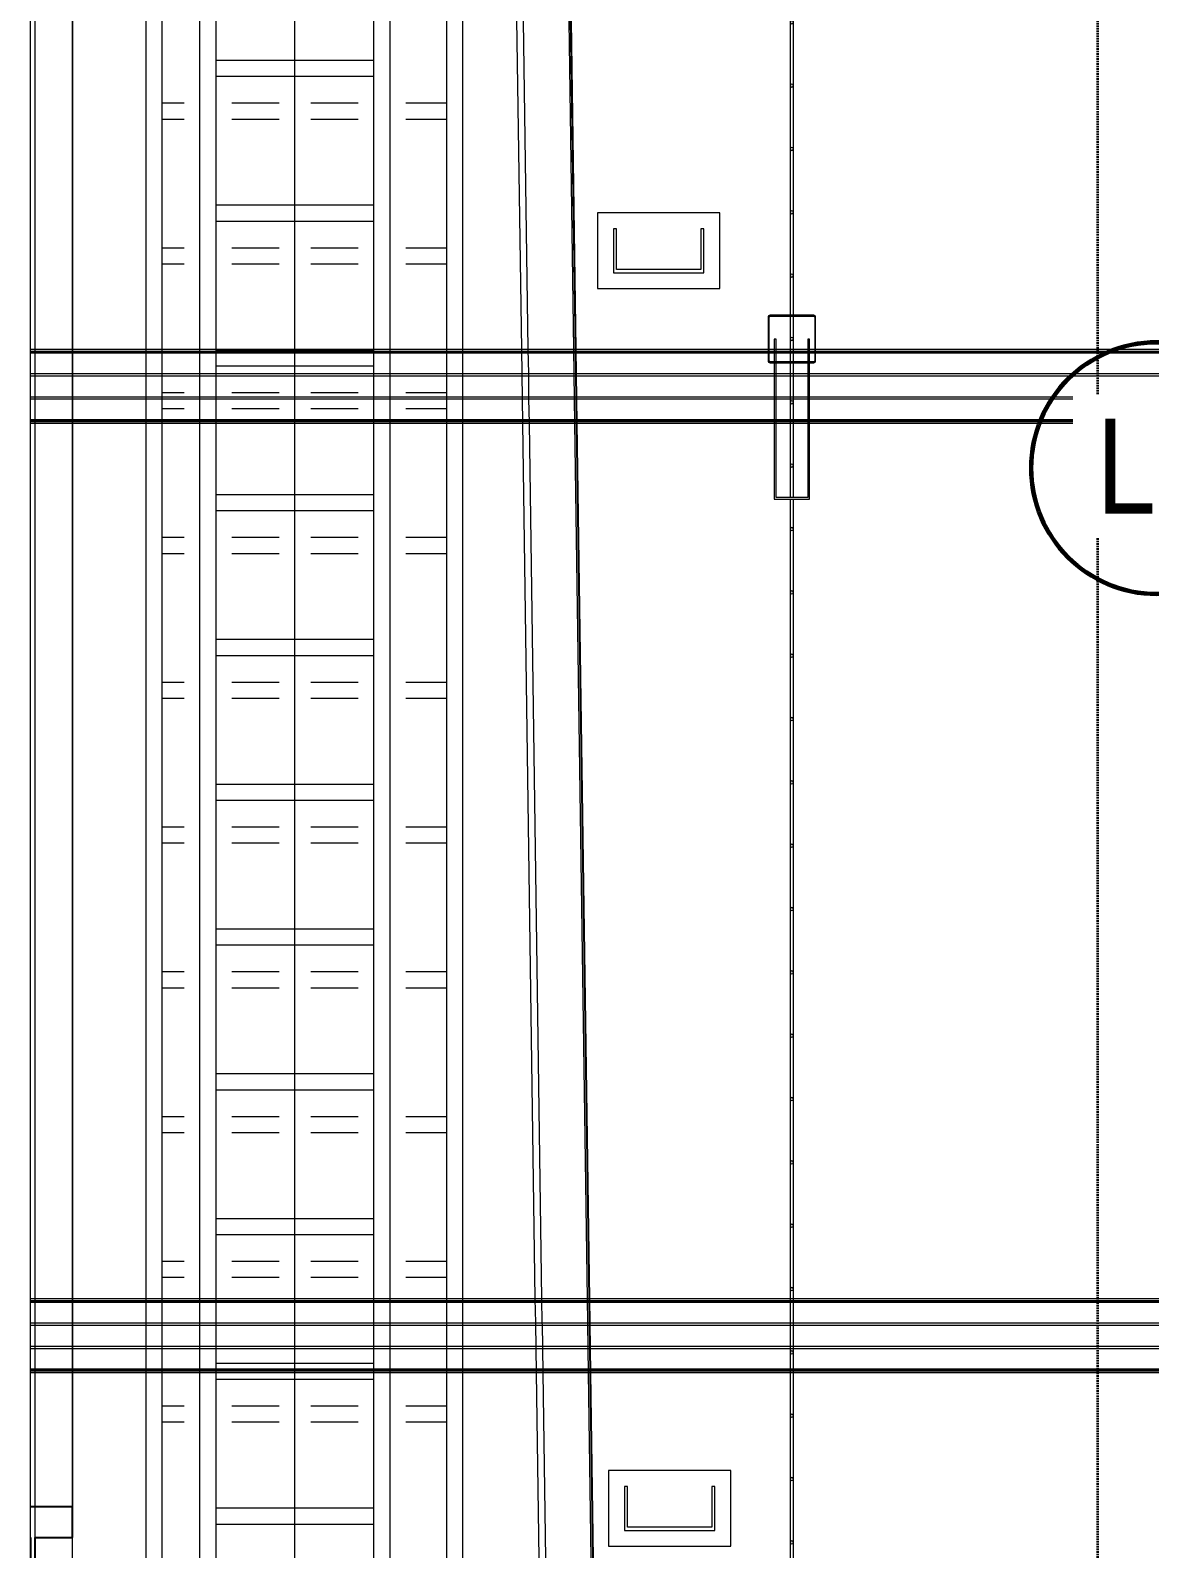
# Model space of a CAD drawing. Header units: centimetres. Extents: x -1906 to 5208, y -261 to 2955.
# Drawn here: x -1747.6 to -1570.9, y 1691.5 to 1931.3 of the extents above; entities that cross this region are included whole.
import ezdxf

# ---------------------------------------------------------------- set-up
doc = ezdxf.new("R2010")
doc.units = ezdxf.units.CM
doc.linetypes.add('_Overhead', pattern=[0.47625, 0.3175, -0.15875])
doc.linetypes.add('Basculante', pattern=[0.396875, 0.238125, -0.15875])
doc.layers.add('A-DETL', color=7, linetype='Continuous', lineweight=18, true_color=0x00a600)
for name, color, linetype, lineweight in [('A-GENM', 7, 'Continuous', 18), ('E-CABL-TRAY', 7, 'Continuous', 18), ('E-CABL-TRAY-CNTR', 7, 'Continuous', 18), ('E-LITE-EQPM', 7, 'Continuous', 18), ('E-LITE-EQPM-IDEN', 7, 'Continuous', 18), ('S-BEAM', 7, 'Continuous', 18)]:
    doc.layers.add(name, color=color, linetype=linetype, lineweight=lineweight)
doc.styles.add('Arial', font='arial.ttf', dxfattribs={"width": 0.8, "height": 15})

# ---------------------------------------------------------------- blocks, each defined once
blk = doc.blocks.new('Costanera Perfil Z - Parametrizado - h_22cm-1724022-N01 - Planta trazado tuberias refrig exist_ - detalle 1')
at = {"layer": 'S-BEAM', "color": 254, "true_color": 0xcccccc}
for p, q in [((-5.84, -2768.97), (-5.84, -4422.27)), ((-5.54, -2768.97), (-5.54, -4422.27)), ((-5.5, -4422.27), (-5.5, -2768.97)), ((-5.26, -2768.97), (-5.26, -4422.27)), ((-2.01, -2768.97), (-2.01, -2775.6)), ((-1.67, -2768.97), (-1.67, -2775.6)), ((1.67, -2768.97), (1.67, -4422.27)), ((2.01, -2768.97), (2.01, -4422.27)), ((5.26, -2768.97), (5.26, -2775.6)), ((5.5, -2768.97), (5.5, -2775.6)), ((5.54, -2768.97), (5.54, -2775.6)), ((5.84, -2768.97), (5.84, -2775.6)), ((-2.01, -2775.6), (-2.01, -3569.37)), ((-1.67, -2775.6), (-1.67, -3569.37)), ((5.26, -2775.6), (5.26, -3569.37)), ((5.5, -2775.6), (5.5, -3569.37)), ((5.54, -2775.6), (5.54, -3569.37)), ((5.84, -2775.6), (5.84, -3569.37))]:
    blk.add_line(p, q, dxfattribs=at)
blk = doc.blocks.new('Costanera Perfil Z - Parametrizado - h_22cm-1724225-N01 - Planta trazado tuberias refrig exist_ - detalle 1')
at = {"layer": 'S-BEAM', "color": 254, "true_color": 0xcccccc}
for p, q in [((-5.84, -2766.13), (-5.84, -4401.91)), ((-5.54, -2766.13), (-5.54, -4401.91)), ((-5.5, -4401.91), (-5.5, -2766.13)), ((-5.26, -2766.13), (-5.26, -4401.91)), ((-2.01, -2766.13), (-2.01, -2772.76)), ((-1.67, -2766.13), (-1.67, -2772.76)), ((1.67, -2766.13), (1.67, -4401.91)), ((2.01, -2766.13), (2.01, -4401.91)), ((5.26, -2766.13), (5.26, -2772.76)), ((5.5, -2766.13), (5.5, -2772.76)), ((5.54, -2766.13), (5.54, -2772.76)), ((5.84, -2766.13), (5.84, -2772.76)), ((-2.01, -2772.76), (-2.01, -3566.53)), ((-1.67, -2772.76), (-1.67, -3566.53)), ((5.26, -2772.76), (5.26, -3566.53)), ((5.5, -2772.76), (5.5, -3566.53)), ((5.54, -2772.76), (5.54, -3566.53)), ((5.84, -2772.76), (5.84, -3566.53))]:
    blk.add_line(p, q, dxfattribs=at)
blk = doc.blocks.new('PQ_RVR_EST-01_ZZ_ZZ_MO_T_A_rvt-1-N01 - Planta trazado tuberias refrig exist_ - detalle 1')
at = {"layer": 'S-BEAM', "color": 254, "true_color": 0xcccccc}
for p, q in [((-1747.55, 1880.91), (-1747.55, 2018.55)), ((-1747.55, 1877.08), (-1747.55, 2018.55)), ((-1746.84, 1877.08), (-1746.84, 2018.55)), ((-1746.84, 1880.91), (-1746.84, 2018.55)), ((-1740.95, 2018.55), (-1740.95, 1877.08)), ((-1740.95, 1877.08), (-1740.95, 2018.55)), ((-1740.95, 1880.91), (-1740.95, 2018.55)), ((-1740.95, 1880.91), (-1740.95, 2018.55)), ((-1747.55, 1877.08), (-1747.55, 1880.91)), ((-1746.84, 1877.08), (-1746.84, 1880.91)), ((-1740.95, 1877.08), (-1740.95, 1880.91)), ((-1740.95, 1877.08), (-1740.95, 1880.91)), ((-1747.55, 1876.74), (-1747.55, 1877.08)), ((-1747.55, 1876.74), (-1747.55, 1877.08)), ((-1747.55, 1873.4), (-1747.55, 1876.74)), ((-1747.55, 1873.4), (-1747.55, 1876.74)), ((-1746.84, 1876.74), (-1746.84, 1877.08)), ((-1746.84, 1876.74), (-1746.84, 1877.08)), ((-1746.84, 1873.4), (-1746.84, 1876.74)), ((-1746.84, 1873.4), (-1746.84, 1876.74)), ((-1740.95, 1877.08), (-1740.95, 1876.74)), ((-1740.95, 1876.74), (-1740.95, 1877.08)), ((-1740.95, 1876.74), (-1740.95, 1877.08)), ((-1740.95, 1876.74), (-1740.95, 1877.08)), ((-1740.95, 1876.74), (-1740.95, 1873.5)), ((-1740.95, 1873.4), (-1740.95, 1876.74)), ((-1740.95, 1873.4), (-1740.95, 1876.74)), ((-1740.95, 1873.4), (-1740.95, 1876.74)), ((-1747.55, 1873.06), (-1747.55, 1873.4)), ((-1747.55, 1869.23), (-1747.55, 1873.4)), ((-1747.55, 1869.23), (-1747.55, 1873.06)), ((-1746.84, 1869.23), (-1746.84, 1873.4)), ((-1746.84, 1873.06), (-1746.84, 1873.4)), ((-1746.84, 1869.23), (-1746.84, 1873.06)), ((-1740.95, 1873.5), (-1740.95, 1869.23)), ((-1740.95, 1869.23), (-1740.95, 1873.4)), ((-1740.95, 1873.06), (-1740.95, 1873.4)), ((-1740.95, 1873.06), (-1740.95, 1873.4)), ((-1740.95, 1869.23), (-1740.95, 1873.06)), ((-1740.95, 1869.23), (-1740.95, 1873.06)), ((-1747.55, 1731), (-1747.55, 1869.23)), ((-1747.55, 1727.17), (-1747.55, 1869.23)), ((-1746.84, 1727.17), (-1746.84, 1869.23)), ((-1746.84, 1731), (-1746.84, 1869.23)), ((-1740.95, 1869.23), (-1740.95, 1727.17)), ((-1740.95, 1727.17), (-1740.95, 1869.23)), ((-1740.95, 1731), (-1740.95, 1869.23)), ((-1740.95, 1731), (-1740.95, 1869.23)), ((-1747.55, 1727.17), (-1747.55, 1731)), ((-1746.84, 1727.17), (-1746.84, 1731)), ((-1740.95, 1727.17), (-1740.95, 1731)), ((-1740.95, 1727.17), (-1740.95, 1731)), ((-1747.55, 1726.82), (-1747.55, 1727.17)), ((-1747.55, 1726.82), (-1747.55, 1727.17)), ((-1747.55, 1723.49), (-1747.55, 1726.82)), ((-1747.55, 1723.52), (-1747.55, 1726.82)), ((-1746.84, 1726.82), (-1746.84, 1727.17)), ((-1746.84, 1726.82), (-1746.84, 1727.17)), ((-1746.84, 1723.52), (-1746.84, 1726.82)), ((-1746.84, 1723.49), (-1746.84, 1726.82)), ((-1740.95, 1727.17), (-1740.95, 1726.82)), ((-1740.95, 1726.82), (-1740.95, 1727.17)), ((-1740.95, 1726.82), (-1740.95, 1727.17)), ((-1740.95, 1726.82), (-1740.95, 1727.17)), ((-1740.95, 1726.82), (-1740.95, 1723.63)), ((-1740.95, 1723.52), (-1740.95, 1726.82)), ((-1740.95, 1723.49), (-1740.95, 1726.82)), ((-1740.95, 1723.49), (-1740.95, 1726.82)), ((-1747.55, 1719.32), (-1747.55, 1723.52)), ((-1747.55, 1723.14), (-1747.55, 1723.49)), ((-1747.55, 1719.32), (-1747.55, 1723.14)), ((-1746.84, 1719.32), (-1746.84, 1723.52)), ((-1746.84, 1723.14), (-1746.84, 1723.49)), ((-1746.84, 1719.32), (-1746.84, 1723.14)), ((-1740.95, 1723.63), (-1740.95, 1719.32)), ((-1740.95, 1719.32), (-1740.95, 1723.52)), ((-1740.95, 1723.14), (-1740.95, 1723.49)), ((-1740.95, 1723.14), (-1740.95, 1723.49)), ((-1740.95, 1719.32), (-1740.95, 1723.14)), ((-1740.95, 1719.32), (-1740.95, 1723.14)), ((-1747.55, 1217.71), (-1747.55, 1719.32)), ((-1747.55, 1693.27), (-1747.55, 1719.32)), ((-1746.84, 1693.27), (-1746.84, 1719.32)), ((-1746.84, 1217.71), (-1746.84, 1719.32)), ((-1740.95, 1719.32), (-1740.95, 1698.13)), ((-1740.95, 1693.27), (-1740.95, 1719.32)), ((-1740.95, 1693.27), (-1740.95, 1719.32)), ((-1740.95, 1693.27), (-1740.95, 1719.32)), ((-1740.95, 1217.71), (-1740.95, 1693.27)), ((-1740.95, 1217.71), (-1740.95, 1693.27))]:
    blk.add_line(p, q, dxfattribs=at)
at = {"layer": 'S-BEAM', "color": 254, "lineweight": 25, "true_color": 0xcccccc}
for p, q in [((-1740.95, 1698.13), (-1747.58, 1698.13)), ((-1740.95, 1693.27), (-1740.95, 1698.13)), ((-1747.58, 1693.27), (-1747.55, 1693.27)), ((-1747.55, 1693.27), (-1747.55, 1217.71)), ((-1746.84, 1217.71), (-1746.84, 1693.27)), ((-1746.84, 1693.27), (-1740.95, 1693.27))]:
    blk.add_line(p, q, dxfattribs=at)
at = {"layer": 'S-BEAM', "color": 254, "linetype": '_Overhead', "lineweight": 18, "true_color": 0xd4d4d4, "rotation": 89.99999999999964}
for name, p in [('Costanera Perfil Z - Parametrizado - h_22cm-1724225-N01 - Planta trazado tuberias refrig exist_ - detalle 1', (-4513.71, 1875.07)), ('Costanera Perfil Z - Parametrizado - h_22cm-1724022-N01 - Planta trazado tuberias refrig exist_ - detalle 1', (-4516.54, 1725.16))]:
    blk.add_blockref(name, p, dxfattribs=at)
blk = doc.blocks.new('Cerca Interior - Cerca Interior-V19-N01 - Planta trazado tuberias refrig exist_ - detalle 1')
at = {"layer": 'A-GENM', "color": 254, "true_color": 0xd4d4d4}
for p, q in [((0, 2.8), (-25.3, 2.8)), ((-25.3, 2.8), (-25.3, -2.8)), ((-25, 2.5), (0, 2.5)), ((-25, -2.5), (-25, 2.5)), ((-3.75, 3.45), (-3.75, -3.45)), ((-3.6, -3.45), (-3.6, 3.45)), ((3.45, 3.75), (-3.45, 3.75)), ((-3.45, 3.6), (3.45, 3.6)), ((0, 2.5), (0, 2.8)), ((3.6, 3.45), (3.6, -3.45)), ((3.75, -3.45), (3.75, 3.45)), ((246.25, 3.45), (246.25, -3.45)), ((246.4, -3.45), (246.4, 3.45)), ((248.38, 3.75), (246.55, 3.75)), ((246.55, 3.6), (248.38, 3.6)), ((253.45, 3.75), (248.38, 3.75)), ((248.38, 3.6), (253.45, 3.6)), ((253.6, 3.45), (253.6, -3.45)), ((253.75, -3.45), (253.75, 3.45)), ((3.45, 0.25), (0, 0.25)), ((86.79, 0.25), (3.75, 0.25)), ((90.61, 0.25), (86.79, 0.25)), ((90.96, 0.25), (90.61, 0.25)), ((94.29, 0.25), (90.96, 0.25)), ((94.64, 0.25), (94.29, 0.25)), ((98.47, 0.25), (94.64, 0.25)), ((224.7, 0.25), (98.47, 0.25)), ((236.7, 0.25), (225, 0.25)), ((240.53, 0.25), (236.7, 0.25)), ((240.88, 0.25), (240.53, 0.25)), ((244.21, 0.25), (240.88, 0.25)), ((244.56, 0.25), (244.21, 0.25)), ((246.25, 0.25), (244.56, 0.25)), ((248.38, 0.25), (246.4, 0.25)), ((250, 0.25), (248.38, 0.25)), ((0, -0.25), (3.45, -0.25)), ((3.75, -0.25), (86.79, -0.25)), ((86.79, -0.25), (90.61, -0.25)), ((90.61, -0.25), (90.96, -0.25)), ((90.96, -0.25), (94.29, -0.25)), ((94.29, -0.25), (94.64, -0.25)), ((94.64, -0.25), (98.47, -0.25)), ((98.47, -0.25), (224.7, -0.25)), ((225, -0.25), (236.7, -0.25)), ((236.7, -0.25), (240.53, -0.25)), ((240.53, -0.25), (240.88, -0.25)), ((240.88, -0.25), (244.21, -0.25)), ((244.21, -0.25), (244.56, -0.25)), ((244.56, -0.25), (246.25, -0.25)), ((246.4, -0.25), (248.38, -0.25)), ((248.38, -0.25), (250, -0.25)), ((-25.3, -2.8), (0, -2.8)), ((0, -2.5), (-25, -2.5)), ((3.45, -3.6), (-3.45, -3.6)), ((-3.45, -3.75), (3.45, -3.75)), ((0, -2.8), (0, -2.5)), ((248.38, -3.6), (246.55, -3.6)), ((246.55, -3.75), (248.38, -3.75)), ((253.45, -3.6), (248.38, -3.6)), ((248.38, -3.75), (253.45, -3.75))]:
    blk.add_line(p, q, dxfattribs=at)
for centre, radius, start, end in [((-3.45, 3.45), 0.3, 90, 180), ((-3.45, 3.45), 0.3, 120, 180), ((-3.45, 3.45), 0.15, 90, 180), ((-3.45, 3.45), 0.15, 90, 180), ((3.45, 3.45), 0.3, 0, 90), ((3.45, 3.45), 0.3, 360, 90), ((3.45, 3.45), 0.15, 360, 90), ((3.45, 3.45), 0.15, 0, 90), ((246.55, 3.45), 0.3, 90, 180), ((246.55, 3.45), 0.3, 90, 180), ((246.55, 3.45), 0.15, 90, 180), ((246.55, 3.45), 0.15, 90, 180), ((253.45, 3.45), 0.3, 0, 90), ((253.45, 3.45), 0.3, 360, 90), ((253.45, 3.45), 0.15, 0, 90), ((253.45, 3.45), 0.15, 0, 90), ((0, 0), 0.25, 360, 180), ((0, 0), 0.25, 180, 360), ((10, 0), 0.25, 0, 180), ((10, 0), 0.25, 180, 360), ((20, 0), 0.25, 0, 180), ((20, 0), 0.25, 180, 360), ((30, 0), 0.25, 0, 180), ((30, 0), 0.25, 180, 360), ((40, 0), 0.25, 0, 180), ((40, 0), 0.25, 180, 360), ((50, 0), 0.25, 0, 180), ((50, 0), 0.25, 180, 360), ((60, 0), 0.25, 0, 180), ((60, 0), 0.25, 180, 360), ((70, 0), 0.25, 0, 180), ((70, 0), 0.25, 180, 360), ((80, 0), 0.25, 0, 180), ((80, 0), 0.25, 180, 360), ((90, 0), 0.25, 0, 180), ((90, 0), 0.25, 180, 360), ((100, 0), 0.25, 0, 180), ((100, 0), 0.25, 180, 360), ((110, 0), 0.25, 0, 180), ((110, 0), 0.25, 180, 360), ((120, 0), 0.25, 0, 180), ((120, 0), 0.25, 180, 360), ((130, 0), 0.25, 0, 180), ((130, 0), 0.25, 180, 360), ((140, 0), 0.25, 0, 180), ((140, 0), 0.25, 180, 360), ((150, 0), 0.25, 0, 180), ((150, 0), 0.25, 180, 360), ((160, 0), 0.25, 0, 180), ((160, 0), 0.25, 180, 360), ((170, 0), 0.25, 0, 180), ((170, 0), 0.25, 180, 360), ((180, 0), 0.25, 0, 180), ((180, 0), 0.25, 180, 360), ((190, 0), 0.25, 0, 180), ((190, 0), 0.25, 180, 360), ((200, 0), 0.25, 0, 180), ((200, 0), 0.25, 180, 360), ((210, 0), 0.25, 0, 180), ((210, 0), 0.25, 180, 360), ((220, 0), 0.25, 0, 180), ((220, 0), 0.25, 180, 360), ((230, 0), 0.25, 0, 180), ((230, 0), 0.25, 180, 360), ((240, 0), 0.25, 0, 180), ((240, 0), 0.25, 180, 360), ((0, 0), 0.25, 240, 252.1626), ((0, 0), 0.25, 255, 270), ((-3.45, -3.45), 0.3, 180, 240), ((-3.45, -3.45), 0.3, 180, 270), ((-3.45, -3.45), 0.15, 180, 270), ((-3.45, -3.45), 0.15, 180, 270), ((3.45, -3.45), 0.3, 270, 0), ((3.45, -3.45), 0.15, 270, 360), ((3.45, -3.45), 0.3, 270, 360), ((3.45, -3.45), 0.15, 270, 0), ((246.55, -3.45), 0.3, 180, 270), ((246.55, -3.45), 0.3, 180, 270), ((246.55, -3.45), 0.15, 180, 270), ((246.55, -3.45), 0.15, 180, 270), ((253.45, -3.45), 0.3, 270, 0), ((253.45, -3.45), 0.15, 270, 360), ((253.45, -3.45), 0.3, 270, 360), ((253.45, -3.45), 0.15, 270, 0)]:
    blk.add_arc(centre, radius, start, end, dxfattribs=at)
blk = doc.blocks.new('Cerca Interior - Cerca Interior-V20-N01 - Planta trazado tuberias refrig exist_ - detalle 1')
at = {"layer": 'A-GENM', "color": 254, "true_color": 0xd4d4d4}
for p, q in [((-13.3, 2.8), (-25.3, 2.8)), ((-25.3, 2.8), (-25.3, -2.8)), ((-25, 2.5), (-13.3, 2.5)), ((-25, -2.5), (-25, 2.5)), ((-9.47, 2.8), (-13.3, 2.8)), ((-13.3, 2.5), (-9.47, 2.5)), ((-9.12, 2.8), (-9.47, 2.8)), ((-9.47, 2.5), (-9.12, 2.5)), ((-5.79, 2.8), (-9.12, 2.8)), ((-9.12, 2.5), (-5.79, 2.5)), ((-5.44, 2.8), (-5.79, 2.8)), ((-5.79, 2.5), (-5.44, 2.5)), ((-1.62, 2.8), (-5.44, 2.8)), ((-5.44, 2.5), (-1.62, 2.5)), ((-3.75, 3.45), (-3.75, -3.45)), ((-3.6, -3.45), (-3.6, 3.45)), ((-1.62, 3.75), (-3.45, 3.75)), ((-3.45, 3.6), (-1.62, 3.6)), ((3.45, 3.75), (-1.62, 3.75)), ((-1.62, 3.6), (3.45, 3.6)), ((0, 2.8), (-1.62, 2.8)), ((-1.62, 2.5), (0, 2.5)), ((0, 2.5), (0, 2.8)), ((3.6, 3.45), (3.6, -3.45)), ((3.75, -3.45), (3.75, 3.45)), ((246.25, 3.45), (246.25, -3.45)), ((246.4, -3.45), (246.4, 3.45)), ((248.81, 3.75), (246.55, 3.75)), ((246.55, 3.6), (248.81, 3.6)), ((249.16, 3.75), (248.81, 3.75)), ((248.81, 3.6), (249.16, 3.6)), ((252.98, 3.75), (249.16, 3.75)), ((249.16, 3.6), (252.98, 3.6)), ((253.45, 3.75), (252.98, 3.75)), ((252.98, 3.6), (253.45, 3.6)), ((253.6, 3.45), (253.6, -3.45)), ((253.75, -3.45), (253.75, 3.45)), ((3.6, 0.25), (0, 0.25)), ((136.02, 0.25), (3.75, 0.25)), ((139.84, 0.25), (136.02, 0.25)), ((140.19, 0.25), (139.84, 0.25)), ((143.52, 0.25), (140.19, 0.25)), ((143.87, 0.25), (143.52, 0.25)), ((147.7, 0.25), (143.87, 0.25)), ((224.85, 0.25), (147.7, 0.25)), ((241.3, 0.25), (225.15, 0.25)), ((245.13, 0.25), (241.3, 0.25)), ((245.48, 0.25), (245.13, 0.25)), ((246.25, 0.25), (245.48, 0.25)), ((248.81, 0.25), (246.55, 0.25)), ((249.16, 0.25), (248.81, 0.25)), ((250, 0.25), (249.16, 0.25)), ((250, 0.22), (250, 0.25)), ((0, -0.25), (3.6, -0.25)), ((3.75, -0.25), (136.02, -0.25)), ((136.02, -0.25), (139.84, -0.25)), ((139.84, -0.25), (140.19, -0.25)), ((140.19, -0.25), (143.52, -0.25)), ((143.52, -0.25), (143.87, -0.25)), ((143.87, -0.25), (147.7, -0.25)), ((147.7, -0.25), (224.85, -0.25)), ((225.15, -0.25), (241.3, -0.25)), ((241.3, -0.25), (245.13, -0.25)), ((245.13, -0.25), (245.48, -0.25)), ((245.48, -0.25), (246.25, -0.25)), ((246.55, -0.25), (248.81, -0.25)), ((248.81, -0.25), (249.16, -0.25)), ((249.18, -0.25), (250, -0.25)), ((250, -0.25), (250, -0.17)), ((-25.3, -2.8), (-13.3, -2.8)), ((-13.3, -2.5), (-25, -2.5)), ((-9.47, -2.5), (-13.3, -2.5)), ((-13.3, -2.8), (-9.47, -2.8)), ((-9.12, -2.5), (-9.47, -2.5)), ((-9.47, -2.8), (-9.12, -2.8)), ((-5.79, -2.5), (-9.12, -2.5)), ((-9.12, -2.8), (-5.79, -2.8)), ((-5.44, -2.5), (-5.79, -2.5)), ((-5.79, -2.8), (-5.44, -2.8)), ((-1.62, -2.5), (-5.44, -2.5)), ((-5.44, -2.8), (-1.62, -2.8)), ((-1.62, -3.6), (-3.45, -3.6)), ((-3.45, -3.75), (-1.62, -3.75)), ((0, -2.5), (-1.62, -2.5)), ((-1.62, -2.8), (0, -2.8)), ((3.45, -3.6), (-1.62, -3.6)), ((-1.62, -3.75), (3.45, -3.75)), ((0, -2.8), (0, -2.5)), ((248.81, -3.6), (246.55, -3.6)), ((246.55, -3.75), (248.81, -3.75)), ((249.16, -3.6), (248.81, -3.6)), ((248.81, -3.75), (249.16, -3.75)), ((252.65, -3.6), (249.16, -3.6)), ((249.16, -3.75), (252.65, -3.75)), ((252.98, -3.6), (252.69, -3.6)), ((252.69, -3.75), (252.98, -3.75)), ((253.45, -3.6), (252.98, -3.6)), ((252.98, -3.75), (253.45, -3.75))]:
    blk.add_line(p, q, dxfattribs=at)
for centre, radius, start, end in [((-3.45, 3.45), 0.3, 90, 180), ((-3.45, 3.45), 0.3, 90, 180), ((-3.45, 3.45), 0.15, 90, 180), ((-3.45, 3.45), 0.15, 90, 180), ((3.45, 3.45), 0.3, 0, 90), ((3.45, 3.45), 0.3, 360, 90), ((3.45, 3.45), 0.15, 360, 90), ((3.45, 3.45), 0.15, 0, 90), ((246.55, 3.45), 0.3, 120, 180), ((246.55, 3.45), 0.3, 135, 180), ((246.55, 3.45), 0.3, 105, 135), ((246.55, 3.45), 0.3, 105, 120), ((246.55, 3.45), 0.15, 135, 180), ((246.55, 3.45), 0.15, 165, 180), ((246.55, 3.45), 0.15, 150, 165), ((246.55, 3.45), 0.15, 135, 150), ((246.55, 3.45), 0.15, 90, 135), ((246.55, 3.45), 0.15, 120, 135), ((246.55, 3.45), 0.3, 90, 105), ((246.55, 3.45), 0.3, 90, 105), ((246.55, 3.45), 0.15, 90, 120), ((253.45, 3.45), 0.3, 360, 90), ((253.45, 3.45), 0.15, 0, 90), ((253.45, 3.45), 0.15, 0, 90), ((253.45, 3.45), 0.3, 0, 60), ((0, 0), 0.25, 360, 180), ((0, 0), 0.25, 180, 360), ((10, 0), 0.25, 0, 180), ((10, 0), 0.25, 180, 360), ((20, 0), 0.25, 0, 180), ((20, 0), 0.25, 180, 360), ((30, 0), 0.25, 0, 180), ((30, 0), 0.25, 180, 360), ((40, 0), 0.25, 0, 180), ((40, 0), 0.25, 180, 360), ((50, 0), 0.25, 0, 180), ((50, 0), 0.25, 180, 360), ((60, 0), 0.25, 0, 180), ((60, 0), 0.25, 180, 360), ((70, 0), 0.25, 0, 180), ((70, 0), 0.25, 180, 360), ((80, 0), 0.25, 0, 180), ((80, 0), 0.25, 180, 360), ((90, 0), 0.25, 0, 180), ((90, 0), 0.25, 180, 360), ((100, 0), 0.25, 0, 180), ((100, 0), 0.25, 180, 360), ((110, 0), 0.25, 0, 180), ((110, 0), 0.25, 180, 360), ((120, 0), 0.25, 0, 180), ((120, 0), 0.25, 180, 360), ((130, 0), 0.25, 0, 180), ((130, 0), 0.25, 180, 360), ((140, 0), 0.25, 135, 180), ((140, 0), 0.25, 180, 225), ((140, 0), 0.25, 45, 135), ((140, 0), 0.25, 30, 45), ((140, 0), 0.25, 15, 30), ((140, 0), 0.25, 330, 360), ((140, 0), 0.25, 0, 15), ((150, 0), 0.25, 0, 180), ((150, 0), 0.25, 180, 360), ((160, 0), 0.25, 0, 180), ((160, 0), 0.25, 180, 360), ((170, 0), 0.25, 0, 180), ((170, 0), 0.25, 180, 360), ((180, 0), 0.25, 0, 180), ((180, 0), 0.25, 180, 360), ((190, 0), 0.25, 0, 180), ((190, 0), 0.25, 180, 360), ((200, 0), 0.25, 0, 180), ((200, 0), 0.25, 180, 360), ((210, 0), 0.25, 0, 180), ((210, 0), 0.25, 180, 360), ((220, 0), 0.25, 0, 180), ((220, 0), 0.25, 180, 360), ((230, 0), 0.25, 0, 180), ((230, 0), 0.25, 180, 360), ((240, 0), 0.25, 0, 180), ((240, 0), 0.25, 180, 360), ((140, 0), 0.25, 225, 240), ((140, 0), 0.25, 240, 255), ((140, 0), 0.25, 255, 270), ((140, 0), 0.25, 270, 300), ((140, 0), 0.25, 300, 315), ((140, 0), 0.25, 315, 330), ((-3.45, -3.45), 0.3, 180, 270), ((-3.45, -3.45), 0.3, 180, 270), ((-3.45, -3.45), 0.15, 180, 270), ((-3.45, -3.45), 0.15, 180, 270), ((3.45, -3.45), 0.3, 270, 0), ((3.45, -3.45), 0.15, 270, 360), ((3.45, -3.45), 0.3, 270, 360), ((3.45, -3.45), 0.15, 270, 0), ((246.55, -3.45), 0.3, 180, 195), ((246.55, -3.45), 0.3, 180, 195), ((246.55, -3.45), 0.3, 195, 225), ((246.55, -3.45), 0.3, 195, 225), ((246.55, -3.45), 0.3, 225, 240), ((246.55, -3.45), 0.3, 225, 255), ((246.55, -3.45), 0.15, 180, 195), ((246.55, -3.45), 0.15, 180, 195), ((246.55, -3.45), 0.3, 240, 270), ((246.55, -3.45), 0.15, 195, 210), ((246.55, -3.45), 0.15, 195, 240), ((246.55, -3.45), 0.15, 210, 270), ((246.55, -3.45), 0.15, 240, 270), ((246.55, -3.45), 0.3, 255, 270), ((253.45, -3.45), 0.15, 270, 360), ((253.45, -3.45), 0.3, 270, 360), ((253.45, -3.45), 0.15, 270, 0), ((253.45, -3.45), 0.3, 300, 0)]:
    blk.add_arc(centre, radius, start, end, dxfattribs=at)
blk = doc.blocks.new('M_RVR_Protección - General-1538415-N01 - Planta trazado tuberias refrig exist_ - detalle 1')
at = {"layer": 'A-GENM', "color": 254, "true_color": 0xd4d4d4}
for p, q in [((-27.62, 1326.23), (-25.64, 1188.6)), ((-26.58, 1326.23), (-24.6, 1188.6)), ((-19.41, 1326.23), (-17.42, 1188.6)), ((-17.12, 1188.6), (-19.1, 1326.23)), ((-17, 1188.6), (-18.98, 1326.23)), ((5.68, 1210.13), (-13.61, 1210.13)), ((-13.61, 1210.13), (-13.61, 1198.17)), ((5.68, 1198.17), (5.68, 1210.13)), ((-10.61, 1207.63), (-11.11, 1207.63)), ((-11.11, 1207.63), (-11.11, 1200.67)), ((-10.61, 1201.17), (-10.61, 1207.63)), ((3.18, 1207.63), (2.68, 1207.63)), ((2.68, 1207.63), (2.68, 1201.17)), ((3.18, 1200.67), (3.18, 1207.63)), ((2.68, 1201.17), (-10.61, 1201.17)), ((-11.11, 1200.67), (3.18, 1200.67)), ((-13.61, 1198.17), (5.68, 1198.17)), ((-25.64, 1188.6), (-25.59, 1184.77)), ((-24.6, 1188.6), (-24.54, 1184.77)), ((-17.42, 1188.6), (-17.37, 1184.77)), ((-17.06, 1184.77), (-17.12, 1188.6)), ((-16.94, 1184.77), (-17, 1188.6)), ((-25.59, 1184.77), (-25.58, 1184.43)), ((-25.58, 1184.43), (-25.54, 1181.09)), ((-24.54, 1184.77), (-24.54, 1184.43)), ((-24.54, 1184.43), (-24.49, 1181.09)), ((-17.37, 1184.77), (-17.36, 1184.43)), ((-17.36, 1184.43), (-17.32, 1181.09)), ((-17.05, 1184.43), (-17.06, 1184.77)), ((-17.01, 1181.09), (-17.05, 1184.43)), ((-16.94, 1184.43), (-16.94, 1184.77)), ((-16.89, 1181.09), (-16.94, 1184.43)), ((-25.54, 1181.09), (-25.53, 1180.75)), ((-25.53, 1180.75), (-25.48, 1176.92)), ((-24.49, 1181.09), (-24.49, 1180.75)), ((-24.49, 1180.75), (-24.43, 1176.92)), ((-17.32, 1181.09), (-17.31, 1180.75)), ((-17.31, 1180.75), (-17.26, 1176.92)), ((-17, 1180.75), (-17.01, 1181.09)), ((-16.95, 1176.92), (-17, 1180.75)), ((-16.88, 1180.75), (-16.89, 1181.09)), ((-16.83, 1176.92), (-16.88, 1180.75)), ((-25.48, 1176.92), (-23.49, 1038.68)), ((-24.43, 1176.92), (-22.44, 1038.68)), ((-17.26, 1176.92), (-15.27, 1038.68)), ((-14.96, 1038.68), (-16.95, 1176.92)), ((-14.84, 1038.68), (-16.83, 1176.92)), ((-23.49, 1038.68), (-23.43, 1034.86)), ((-22.44, 1038.68), (-22.39, 1034.86)), ((-15.27, 1038.68), (-15.21, 1034.86)), ((-14.9, 1034.86), (-14.96, 1038.68)), ((-14.78, 1034.86), (-14.84, 1038.68)), ((-23.43, 1034.86), (-23.43, 1034.51)), ((-23.43, 1034.51), (-23.38, 1031.18)), ((-22.39, 1034.86), (-22.38, 1034.51)), ((-22.38, 1034.51), (-22.33, 1031.18)), ((-15.21, 1034.86), (-15.21, 1034.51)), ((-15.21, 1034.51), (-15.16, 1031.18)), ((-14.9, 1034.51), (-14.9, 1034.86)), ((-14.85, 1031.18), (-14.9, 1034.51)), ((-14.78, 1034.51), (-14.78, 1034.86)), ((-14.73, 1031.18), (-14.78, 1034.51)), ((-23.38, 1031.18), (-23.37, 1030.83)), ((-22.33, 1031.18), (-22.33, 1030.83)), ((-15.16, 1031.18), (-15.15, 1030.83)), ((-14.84, 1030.83), (-14.85, 1031.18)), ((-14.73, 1030.83), (-14.73, 1031.18)), ((-23.37, 1030.83), (-23.32, 1027)), ((-22.33, 1030.83), (-22.27, 1027)), ((-15.15, 1030.83), (-15.1, 1027)), ((-14.79, 1027), (-14.84, 1030.83)), ((-14.67, 1027), (-14.73, 1030.83)), ((-23.32, 1027), (-20.14, 806.24)), ((-22.27, 1027), (-19.09, 806.25)), ((-15.1, 1027), (-11.92, 806.3)), ((-11.61, 806.3), (-14.79, 1027)), ((-11.49, 806.3), (-14.67, 1027)), ((7.4, 1011.55), (-11.89, 1011.55)), ((-11.89, 1011.55), (-11.89, 999.59)), ((7.4, 999.59), (7.4, 1011.55)), ((-8.89, 1009.05), (-9.39, 1009.05)), ((-9.39, 1009.05), (-9.39, 1002.09)), ((-8.89, 1002.59), (-8.89, 1009.05)), ((4.9, 1009.05), (4.4, 1009.05)), ((4.4, 1009.05), (4.4, 1002.59)), ((4.9, 1002.09), (4.9, 1009.05)), ((4.4, 1002.59), (-8.89, 1002.59)), ((-9.39, 1002.09), (4.9, 1002.09)), ((-11.89, 999.59), (7.4, 999.59))]:
    blk.add_line(p, q, dxfattribs=at)
blk = doc.blocks.new('PQ_RVR_ARQ-01_ZZ_ZZ_MO_T_A_rvt-1-N01 - Planta trazado tuberias refrig exist_ - detalle 1')
at = {"layer": 'A-GENM', "color": 254, "lineweight": 18, "true_color": 0xd4d4d4}
blk.add_blockref('M_RVR_Protección - General-1538415-N01 - Planta trazado tuberias refrig exist_ - detalle 1', (-1644.45, 692.31), dxfattribs=at)
at = {"layer": 'A-GENM', "color": 254, "lineweight": 18, "true_color": 0xd4d4d4, "rotation": 89.9999999999999}
for name, p in [('Cerca Interior - Cerca Interior-V20-N01 - Planta trazado tuberias refrig exist_ - detalle 1', (-1627.4, 1882.53)), ('Cerca Interior - Cerca Interior-V19-N01 - Planta trazado tuberias refrig exist_ - detalle 1', (-1627.4, 1632.53))]:
    blk.add_blockref(name, p, dxfattribs=at)
blk = doc.blocks.new('Lighting-Pendant-Vibia-NOTRH-5662 - Standard-V60-N01 - Planta trazado tuberias refrig exist_ - detalle 1')
at = {"layer": 'E-LITE-EQPM', "color": 30, "lineweight": 35, "true_color": 0xff8000}
for radius, start, end in [(20, 0, 180), (19.7, 0, 180), (7.28, 0, 180), (4.5, 0, 180), (4.5, 0, 180), (20, 180, 0), (19.7, 180, 0), (7.28, 180, 0), (4.5, 180, 0), (4.5, 180, 0)]:
    blk.add_arc((0, 0), radius, start, end, dxfattribs=at)

msp = doc.modelspace()

# ---------------------------------------------------------------- linework, layer by layer
at = {"layer": 'A-DETL', "color": 1, "linetype": 'Basculante', "lineweight": 35, "true_color": 0xff0000}
msp.add_line((-1579.13, 618.53), (-1579.13, 2254.82), dxfattribs=at)
at = {"layer": 'E-CABL-TRAY'}
for p, q in [((-1729.32, 1507), (-1729.32, 2340.5)), ((-1726.78, 1507), (-1726.78, 2340.5)), ((-1681.86, 1531.01), (-1681.86, 2340.5)), ((-1679.32, 1531.01), (-1679.32, 2340.5)), ((-1720.82, 1536.61), (-1720.82, 2338.11)), ((-1718.28, 1536.61), (-1718.28, 2338.11)), ((-1693.36, 1536.61), (-1693.36, 2338.11)), ((-1690.82, 1536.61), (-1690.82, 2338.11)), ((-1693.36, 1926.5), (-1718.28, 1926.5)), ((-1693.36, 1923.96), (-1718.28, 1923.96)), ((-1723.32, 1919.75), (-1726.78, 1919.75)), ((-1708.32, 1919.75), (-1715.78, 1919.75)), ((-1695.86, 1919.75), (-1703.32, 1919.75)), ((-1681.86, 1919.75), (-1688.32, 1919.75)), ((-1723.32, 1917.21), (-1726.78, 1917.21)), ((-1708.32, 1917.21), (-1715.78, 1917.21)), ((-1695.86, 1917.21), (-1703.32, 1917.21)), ((-1681.86, 1917.21), (-1688.32, 1917.21)), ((-1693.36, 1903.64), (-1718.28, 1903.64)), ((-1693.36, 1901.1), (-1718.28, 1901.1)), ((-1723.32, 1896.89), (-1726.78, 1896.89)), ((-1708.32, 1896.89), (-1715.78, 1896.89)), ((-1695.86, 1896.89), (-1703.32, 1896.89)), ((-1681.86, 1896.89), (-1688.32, 1896.89)), ((-1723.32, 1894.35), (-1726.78, 1894.35)), ((-1708.32, 1894.35), (-1715.78, 1894.35)), ((-1695.86, 1894.35), (-1703.32, 1894.35)), ((-1681.86, 1894.35), (-1688.32, 1894.35)), ((-1693.36, 1880.78), (-1718.28, 1880.78)), ((-1693.36, 1878.24), (-1718.28, 1878.24)), ((-1723.32, 1874.03), (-1726.78, 1874.03)), ((-1708.32, 1874.03), (-1715.78, 1874.03)), ((-1695.86, 1874.03), (-1703.32, 1874.03)), ((-1681.86, 1874.03), (-1688.32, 1874.03)), ((-1723.32, 1871.49), (-1726.78, 1871.49)), ((-1708.32, 1871.49), (-1715.78, 1871.49)), ((-1695.86, 1871.49), (-1703.32, 1871.49)), ((-1681.86, 1871.49), (-1688.32, 1871.49)), ((-1693.36, 1857.92), (-1718.28, 1857.92)), ((-1693.36, 1855.38), (-1718.28, 1855.38)), ((-1723.32, 1851.17), (-1726.78, 1851.17)), ((-1708.32, 1851.17), (-1715.78, 1851.17)), ((-1695.86, 1851.17), (-1703.32, 1851.17)), ((-1681.86, 1851.17), (-1688.32, 1851.17)), ((-1723.32, 1848.63), (-1726.78, 1848.63)), ((-1708.32, 1848.63), (-1715.78, 1848.63)), ((-1695.86, 1848.63), (-1703.32, 1848.63)), ((-1681.86, 1848.63), (-1688.32, 1848.63)), ((-1693.36, 1835.06), (-1718.28, 1835.06)), ((-1693.36, 1832.52), (-1718.28, 1832.52)), ((-1723.32, 1828.31), (-1726.78, 1828.31)), ((-1708.32, 1828.31), (-1715.78, 1828.31)), ((-1695.86, 1828.31), (-1703.32, 1828.31)), ((-1681.86, 1828.31), (-1688.32, 1828.31)), ((-1723.32, 1825.77), (-1726.78, 1825.77)), ((-1708.32, 1825.77), (-1715.78, 1825.77)), ((-1695.86, 1825.77), (-1703.32, 1825.77)), ((-1681.86, 1825.77), (-1688.32, 1825.77)), ((-1693.36, 1812.2), (-1718.28, 1812.2)), ((-1693.36, 1809.66), (-1718.28, 1809.66)), ((-1723.32, 1805.45), (-1726.78, 1805.45)), ((-1708.32, 1805.45), (-1715.78, 1805.45)), ((-1695.86, 1805.45), (-1703.32, 1805.45)), ((-1681.86, 1805.45), (-1688.32, 1805.45)), ((-1723.32, 1802.91), (-1726.78, 1802.91)), ((-1708.32, 1802.91), (-1715.78, 1802.91)), ((-1695.86, 1802.91), (-1703.32, 1802.91)), ((-1681.86, 1802.91), (-1688.32, 1802.91)), ((-1693.36, 1789.34), (-1718.28, 1789.34)), ((-1693.36, 1786.8), (-1718.28, 1786.8)), ((-1723.32, 1782.59), (-1726.78, 1782.59)), ((-1708.32, 1782.59), (-1715.78, 1782.59)), ((-1695.86, 1782.59), (-1703.32, 1782.59)), ((-1681.86, 1782.59), (-1688.32, 1782.59)), ((-1723.32, 1780.05), (-1726.78, 1780.05)), ((-1708.32, 1780.05), (-1715.78, 1780.05)), ((-1695.86, 1780.05), (-1703.32, 1780.05)), ((-1681.86, 1780.05), (-1688.32, 1780.05)), ((-1693.36, 1766.48), (-1718.28, 1766.48)), ((-1693.36, 1763.94), (-1718.28, 1763.94)), ((-1723.32, 1759.73), (-1726.78, 1759.73)), ((-1708.32, 1759.73), (-1715.78, 1759.73)), ((-1695.86, 1759.73), (-1703.32, 1759.73)), ((-1681.86, 1759.73), (-1688.32, 1759.73)), ((-1723.32, 1757.19), (-1726.78, 1757.19)), ((-1708.32, 1757.19), (-1715.78, 1757.19)), ((-1695.86, 1757.19), (-1703.32, 1757.19)), ((-1681.86, 1757.19), (-1688.32, 1757.19)), ((-1693.36, 1743.62), (-1718.28, 1743.62)), ((-1693.36, 1741.08), (-1718.28, 1741.08)), ((-1723.32, 1736.87), (-1726.78, 1736.87)), ((-1708.32, 1736.87), (-1715.78, 1736.87)), ((-1695.86, 1736.87), (-1703.32, 1736.87)), ((-1681.86, 1736.87), (-1688.32, 1736.87)), ((-1723.32, 1734.33), (-1726.78, 1734.33)), ((-1708.32, 1734.33), (-1715.78, 1734.33)), ((-1695.86, 1734.33), (-1703.32, 1734.33)), ((-1681.86, 1734.33), (-1688.32, 1734.33)), ((-1693.36, 1720.76), (-1718.28, 1720.76)), ((-1693.36, 1718.22), (-1718.28, 1718.22)), ((-1723.32, 1714.01), (-1726.78, 1714.01)), ((-1708.32, 1714.01), (-1715.78, 1714.01)), ((-1695.86, 1714.01), (-1703.32, 1714.01)), ((-1681.86, 1714.01), (-1688.32, 1714.01)), ((-1723.32, 1711.47), (-1726.78, 1711.47)), ((-1708.32, 1711.47), (-1715.78, 1711.47)), ((-1695.86, 1711.47), (-1703.32, 1711.47)), ((-1681.86, 1711.47), (-1688.32, 1711.47)), ((-1693.36, 1697.9), (-1718.28, 1697.9)), ((-1693.36, 1695.36), (-1718.28, 1695.36))]:
    msp.add_line(p, q, dxfattribs=at)
at = {"layer": 'E-CABL-TRAY-CNTR'}
msp.add_line((-1705.82, 1536.61), (-1705.82, 2338.11), dxfattribs=at)

# ---------------------------------------------------------------- block references
at = {"lineweight": 5}
for name in ['PQ_RVR_ARQ-01_ZZ_ZZ_MO_T_A_rvt-1-N01 - Planta trazado tuberias refrig exist_ - detalle 1', 'PQ_RVR_EST-01_ZZ_ZZ_MO_T_A_rvt-1-N01 - Planta trazado tuberias refrig exist_ - detalle 1']:
    msp.add_blockref(name, (0, 0), dxfattribs=at)
at = {"layer": 'E-LITE-EQPM', "color": 30, "lineweight": 35, "true_color": 0xff8000}
msp.add_blockref('Lighting-Pendant-Vibia-NOTRH-5662 - Standard-V60-N01 - Planta trazado tuberias refrig exist_ - detalle 1', (-1569.81, 1862.14), dxfattribs=at)

# ---------------------------------------------------------------- next in the draw order: texts
at = {"layer": 'E-LITE-EQPM-IDEN', "lineweight": 9, "insert": (-1579.28, 1869.94), "char_height": 15, "width": 23.0886, "attachment_point": 1, "style": 'Arial', "bg_fill": 3, "box_fill_scale": 1.25, "bg_fill_color": 256, "bg_fill_true_color": 13158600, "bg_fill_transparency": 0}
msp.add_mtext('L1', dxfattribs=at)

doc.saveas('drawing.dxf')
